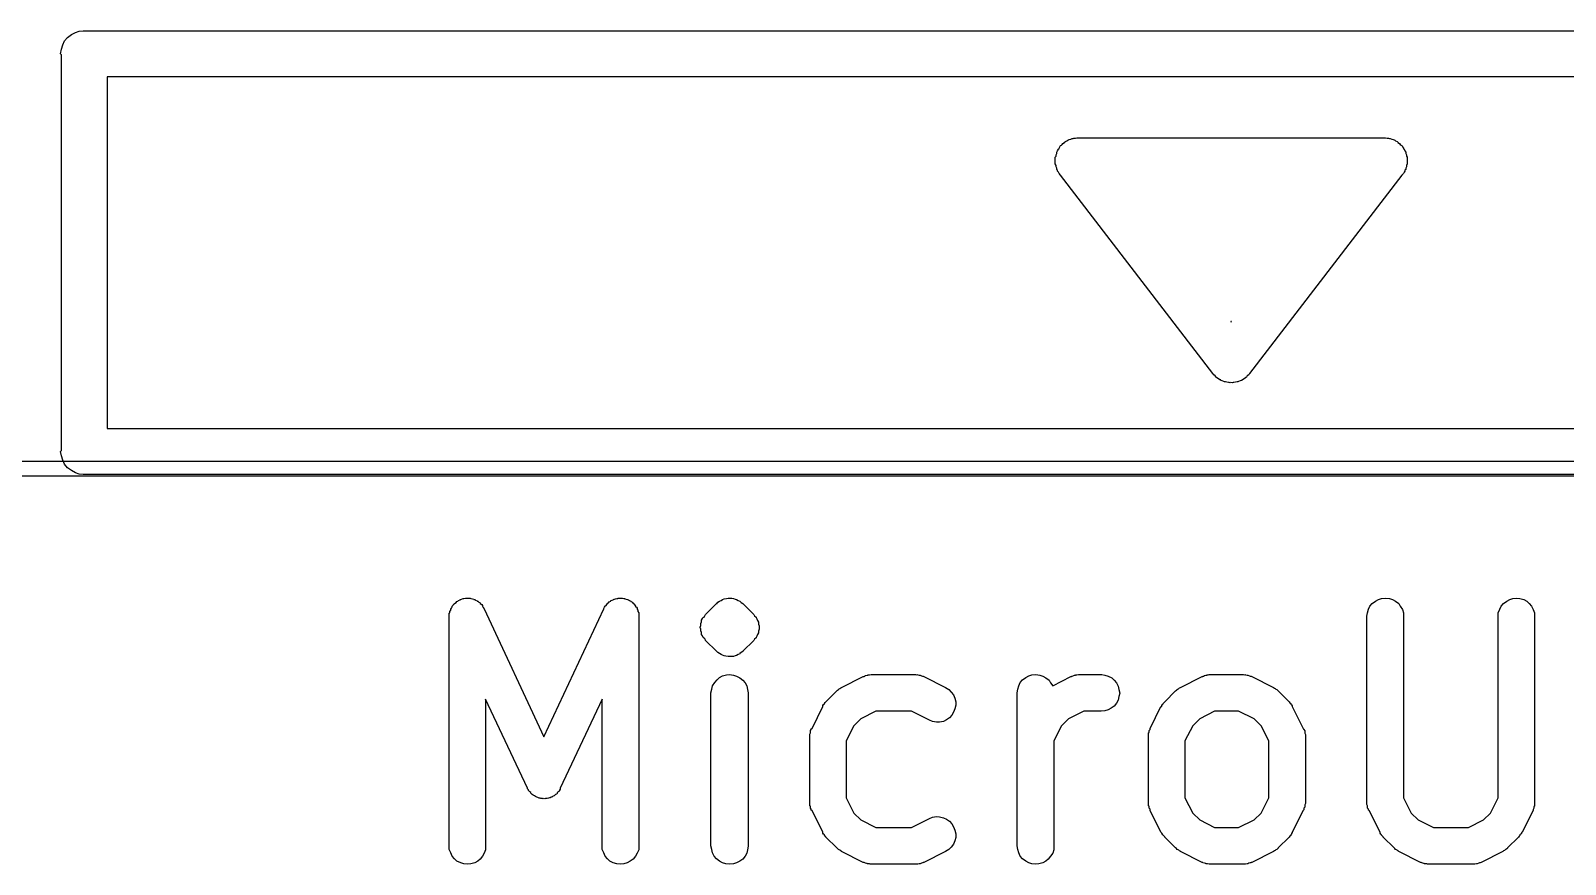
# Model space of a CAD drawing. Header units: millimetres. Extents: x 17 to 402, y -127 to -24.
# Drawn here: x 387.39 to 392.41, y -26.69 to -23.97 of the extents above; entities that cross this region are included whole.
import ezdxf

# ---------------------------------------------------------------- set-up
doc = ezdxf.new("R2010")
doc.units = ezdxf.units.MM
doc.header["$LTSCALE"] = 25.4
doc.layers.add('BLACK', color=7, linetype='CONTINUOUS')

msp = doc.modelspace()

# ---------------------------------------------------------------- linework, layer by layer
at = {"layer": 'BLACK', "linetype": 'Continuous'}
for p, q in [((387.5278, -23.9811), (387.5405, -23.9741)), ((387.5405, -23.9741), (387.5532, -23.9698)), ((387.5532, -23.9698), (387.5659, -23.9688)), ((387.5659, -23.9688), (387.5684, -23.9684)), ((387.5684, -23.9684), (387.5735, -23.9688)), ((387.5735, -23.9688), (395.064, -23.9688)), ((387.4948, -24.0291), (387.4999, -24.0149)), ((387.4999, -24.0149), (387.5049, -24.0019)), ((387.5049, -24.0019), (387.5151, -23.9905)), ((387.5151, -23.9905), (387.5278, -23.9811)), ((387.4922, -24.0437), (387.4948, -24.0291)), ((387.4948, -24.0474), (387.4922, -24.0437)), ((387.4948, -25.3401), (387.4948, -24.0474)), ((387.6446, -24.1187), (387.6446, -25.2688)), ((394.9929, -24.1187), (387.6446, -24.1187)), ((390.7765, -24.3311), (390.7815, -24.3288)), ((390.7815, -24.3288), (390.7841, -24.3262)), ((390.7841, -24.3262), (390.7866, -24.3253)), ((390.7866, -24.3253), (390.7892, -24.3241)), ((390.7892, -24.3241), (390.7942, -24.3227)), ((390.7942, -24.3227), (390.7993, -24.321)), ((390.7993, -24.321), (390.8019, -24.3206)), ((390.8019, -24.3206), (390.8044, -24.3198)), ((390.8044, -24.3198), (390.8095, -24.3194)), ((390.8095, -24.3194), (390.8146, -24.3185)), ((390.8146, -24.3185), (390.8196, -24.3187)), ((390.8196, -24.3187), (391.8179, -24.3187)), ((391.8179, -24.3187), (391.8229, -24.3185)), ((391.8229, -24.3185), (391.828, -24.3194)), ((391.828, -24.3194), (391.8331, -24.3198)), ((391.8331, -24.3198), (391.8356, -24.3206)), ((391.8356, -24.3206), (391.8382, -24.321)), ((391.8382, -24.321), (391.8433, -24.3227)), ((391.8433, -24.3227), (391.8483, -24.3241)), ((391.8483, -24.3241), (391.8509, -24.3253)), ((391.8509, -24.3253), (391.8534, -24.3262)), ((391.8534, -24.3262), (391.856, -24.3288)), ((391.856, -24.3288), (391.861, -24.3311)), ((390.7434, -24.3816), (390.746, -24.379)), ((390.746, -24.3744), (390.7485, -24.3696)), ((390.746, -24.379), (390.746, -24.3744)), ((390.7485, -24.3649), (390.7511, -24.3606)), ((390.7485, -24.3673), (390.7485, -24.3649)), ((390.7485, -24.3696), (390.7485, -24.3673)), ((390.7511, -24.3606), (390.7536, -24.3561)), ((390.7536, -24.3561), (390.7561, -24.3541)), ((390.7561, -24.3519), (390.7587, -24.3481)), ((390.7561, -24.3541), (390.7561, -24.3519)), ((390.7587, -24.3481), (390.7612, -24.3441)), ((390.7612, -24.3441), (390.7638, -24.3424)), ((390.7638, -24.3424), (390.7663, -24.3405)), ((390.7663, -24.3405), (390.7688, -24.3374)), ((390.7688, -24.3374), (390.7739, -24.334)), ((390.7739, -24.3327), (390.7765, -24.3311)), ((390.7739, -24.334), (390.7739, -24.3327)), ((391.861, -24.3311), (391.8636, -24.3327)), ((391.8636, -24.3327), (391.8636, -24.334)), ((391.8636, -24.334), (391.8687, -24.3374)), ((391.8687, -24.3374), (391.8712, -24.3405)), ((391.8712, -24.3405), (391.8737, -24.3424)), ((391.8737, -24.3424), (391.8763, -24.3441)), ((391.8763, -24.3441), (391.8788, -24.3481)), ((391.8788, -24.3481), (391.8814, -24.3519)), ((391.8814, -24.3519), (391.8814, -24.3541)), ((391.8814, -24.3541), (391.8839, -24.3561)), ((391.8839, -24.3561), (391.8864, -24.3606)), ((391.8864, -24.3606), (391.889, -24.3649)), ((391.889, -24.3649), (391.889, -24.3673)), ((391.889, -24.3673), (391.889, -24.3696)), ((391.889, -24.3696), (391.8915, -24.3744)), ((391.8915, -24.3744), (391.8915, -24.379)), ((391.8915, -24.379), (391.8941, -24.3816)), ((390.7434, -24.384), (390.7434, -24.3816)), ((390.7434, -24.3889), (390.7434, -24.384)), ((390.7434, -24.3938), (390.7434, -24.3889)), ((390.7434, -24.3963), (390.7434, -24.3938)), ((390.7434, -24.3988), (390.7434, -24.3963)), ((390.7434, -24.4036), (390.7434, -24.3988)), ((390.746, -24.4085), (390.7434, -24.4036)), ((390.746, -24.4109), (390.746, -24.4085)), ((390.746, -24.4133), (390.746, -24.4109)), ((390.7485, -24.4179), (390.746, -24.4133)), ((390.7485, -24.4226), (390.7485, -24.4179)), ((390.7511, -24.4248), (390.7485, -24.4226)), ((390.7511, -24.4272), (390.7511, -24.4248)), ((390.7536, -24.4313), (390.7511, -24.4272)), ((391.8864, -24.4272), (391.8839, -24.4313)), ((391.889, -24.4226), (391.8864, -24.4248)), ((391.8864, -24.4248), (391.8864, -24.4272)), ((391.8915, -24.4133), (391.889, -24.4179)), ((391.889, -24.4179), (391.889, -24.4226)), ((391.8941, -24.4036), (391.8915, -24.4085)), ((391.8915, -24.4085), (391.8915, -24.4109)), ((391.8915, -24.4109), (391.8915, -24.4133)), ((391.8941, -24.3816), (391.8941, -24.384)), ((391.8941, -24.384), (391.8941, -24.3889)), ((391.8941, -24.3889), (391.8941, -24.3938)), ((391.8941, -24.3938), (391.8941, -24.3963)), ((391.8941, -24.3963), (391.8941, -24.3988)), ((391.8941, -24.3988), (391.8941, -24.4036)), ((390.7561, -24.4356), (390.7536, -24.4313)), ((390.7612, -24.4404), (390.7561, -24.4356)), ((391.2591, -25.0885), (390.7612, -24.4404)), ((391.8763, -24.4404), (391.3784, -25.0885)), ((391.8814, -24.4356), (391.8763, -24.4404)), ((391.8839, -24.4313), (391.8814, -24.4356)), ((391.3175, -24.9187), (391.3175, -24.9208)), ((391.3175, -24.9208), (391.32, -24.9187)), ((391.32, -24.9187), (391.3175, -24.9187)), ((391.2616, -25.0934), (391.2591, -25.0885)), ((391.2667, -25.0968), (391.2616, -25.0934)), ((391.2692, -25.1005), (391.2667, -25.0968)), ((391.2718, -25.1019), (391.2692, -25.1005)), ((391.2718, -25.1035), (391.2718, -25.1019)), ((391.2768, -25.1061), (391.2718, -25.1035)), ((391.2819, -25.1091), (391.2768, -25.1061)), ((391.2845, -25.11), (391.2819, -25.1091)), ((391.2845, -25.1113), (391.2845, -25.11)), ((391.2895, -25.1131), (391.2845, -25.1113)), ((391.2946, -25.1151), (391.2895, -25.1131)), ((391.2972, -25.1157), (391.2946, -25.1151)), ((391.2997, -25.1165), (391.2972, -25.1157)), ((391.3048, -25.1173), (391.2997, -25.1165)), ((391.3099, -25.1185), (391.3048, -25.1173)), ((391.3124, -25.1185), (391.3099, -25.1185)), ((391.3149, -25.1189), (391.3124, -25.1185)), ((391.3175, -25.1188), (391.3149, -25.1189)), ((391.3226, -25.1189), (391.3175, -25.1188)), ((391.3251, -25.1185), (391.3226, -25.1189)), ((391.3276, -25.1185), (391.3251, -25.1185)), ((391.3327, -25.1173), (391.3276, -25.1185)), ((391.3378, -25.1165), (391.3327, -25.1173)), ((391.3403, -25.1157), (391.3378, -25.1165)), ((391.3429, -25.1151), (391.3403, -25.1157)), ((391.348, -25.1131), (391.3429, -25.1151)), ((391.353, -25.1113), (391.348, -25.1131)), ((391.3556, -25.1091), (391.353, -25.11)), ((391.353, -25.11), (391.353, -25.1113)), ((391.3607, -25.1061), (391.3556, -25.1091)), ((391.3657, -25.1035), (391.3607, -25.1061)), ((391.3683, -25.1005), (391.3657, -25.1019)), ((391.3657, -25.1019), (391.3657, -25.1035)), ((391.3708, -25.0968), (391.3683, -25.1005)), ((391.3759, -25.0934), (391.3708, -25.0968)), ((391.3784, -25.0885), (391.3759, -25.0934)), ((387.6446, -25.2688), (394.9929, -25.2688)), ((19.0488, -25.375), (400.05, -25.375)), ((387.4922, -25.3437), (387.4948, -25.3401)), ((387.4948, -25.3584), (387.4922, -25.3437)), ((387.4999, -25.3726), (387.4948, -25.3584)), ((387.5049, -25.3856), (387.4999, -25.3726)), ((400.05, -25.4249), (19.0501, -25.4249)), ((387.5151, -25.397), (387.5049, -25.3856)), ((387.5278, -25.4063), (387.5151, -25.397)), ((387.5405, -25.4135), (387.5278, -25.4063)), ((387.5532, -25.4178), (387.5405, -25.4135)), ((387.5659, -25.4188), (387.5532, -25.4178)), ((387.5684, -25.419), (387.5659, -25.4188)), ((387.5735, -25.4188), (387.5684, -25.419)), ((395.064, -25.4188), (387.5735, -25.4188)), ((388.7876, -25.8336), (388.7902, -25.8328)), ((388.7876, -25.8343), (388.7876, -25.8336)), ((388.7902, -25.8328), (388.7927, -25.8308)), ((388.7927, -25.8308), (388.7978, -25.8285)), ((388.7978, -25.828), (388.8003, -25.8275)), ((388.7978, -25.8285), (388.7978, -25.828)), ((388.8003, -25.8275), (388.8029, -25.8262)), ((388.8029, -25.8262), (388.808, -25.8247)), ((388.808, -25.8247), (388.8105, -25.8244)), ((388.8105, -25.8242), (388.8156, -25.8237)), ((388.8105, -25.8244), (388.8105, -25.8242)), ((388.8156, -25.8237), (388.8207, -25.8232)), ((388.8207, -25.8232), (388.8232, -25.8229)), ((388.8207, -25.8232), (388.8207, -25.8232)), ((388.8232, -25.8229), (388.8283, -25.8234)), ((388.8283, -25.8234), (388.8308, -25.8237)), ((388.8308, -25.8237), (388.8334, -25.8242)), ((388.8334, -25.8242), (388.8334, -25.8242)), ((388.8334, -25.8242), (388.8384, -25.8257)), ((388.8384, -25.8257), (388.8435, -25.8267)), ((388.8435, -25.8267), (388.8435, -25.8272)), ((388.8435, -25.8272), (388.8461, -25.8277)), ((388.8461, -25.8277), (388.8486, -25.8298)), ((388.8486, -25.8298), (388.8537, -25.8318)), ((388.8537, -25.8318), (388.8537, -25.8326)), ((388.8537, -25.8326), (388.8562, -25.8333)), ((388.8562, -25.8333), (388.8588, -25.8361)), ((389.2855, -25.8356), (389.2906, -25.8328)), ((389.2906, -25.8313), (389.2956, -25.8295)), ((389.2906, -25.8323), (389.2906, -25.8313)), ((389.2906, -25.8328), (389.2906, -25.8323)), ((389.2956, -25.8295), (389.3007, -25.8275)), ((389.3007, -25.827), (389.3033, -25.8265)), ((389.3007, -25.8275), (389.3007, -25.827)), ((389.3033, -25.8265), (389.3058, -25.8255)), ((389.3058, -25.8255), (389.3109, -25.8242)), ((389.3109, -25.8242), (389.3134, -25.8239)), ((389.3134, -25.8237), (389.3185, -25.8234)), ((389.3134, -25.8239), (389.3134, -25.8237)), ((389.3185, -25.8234), (389.3236, -25.8229)), ((389.3236, -25.8229), (389.3236, -25.8232)), ((389.3236, -25.8232), (389.3261, -25.8232)), ((389.3261, -25.8232), (389.3287, -25.8237)), ((389.3287, -25.8237), (389.3337, -25.8242)), ((389.3337, -25.8242), (389.3363, -25.8247)), ((389.3363, -25.8247), (389.3363, -25.8249)), ((389.3363, -25.8249), (389.3414, -25.8265)), ((389.3414, -25.8265), (389.3464, -25.8277)), ((389.3464, -25.8277), (389.3464, -25.8285)), ((389.3464, -25.8285), (389.349, -25.8288)), ((389.349, -25.8288), (389.3515, -25.831)), ((389.3515, -25.831), (389.3566, -25.8333)), ((389.3566, -25.8333), (389.3566, -25.8341)), ((389.3566, -25.8341), (389.3591, -25.8348)), ((389.6411, -25.8366), (389.6462, -25.8328)), ((389.6462, -25.8328), (389.6512, -25.8303)), ((389.6462, -25.8328), (389.6462, -25.8328)), ((389.6462, -25.8328), (389.6462, -25.8328)), ((389.6462, -25.8328), (389.6462, -25.8328)), ((389.6462, -25.8328), (389.6462, -25.8328)), ((389.6512, -25.8303), (389.6563, -25.8275)), ((389.6563, -25.8272), (389.6614, -25.8257)), ((389.6563, -25.8275), (389.6563, -25.8272)), ((389.6563, -25.8275), (389.6563, -25.8275)), ((389.6563, -25.8275), (389.6563, -25.8275)), ((389.6563, -25.8275), (389.6563, -25.8275)), ((389.6614, -25.8257), (389.669, -25.8242)), ((389.669, -25.8242), (389.6741, -25.8237)), ((389.669, -25.8242), (389.669, -25.8242)), ((389.669, -25.8242), (389.669, -25.8242)), ((389.669, -25.8242), (389.669, -25.8242)), ((389.669, -25.8242), (389.669, -25.8242)), ((389.6741, -25.8237), (389.6792, -25.8229)), ((389.6792, -25.8229), (389.6792, -25.8232)), ((389.6792, -25.8232), (389.6792, -25.8229)), ((389.6792, -25.8229), (389.6792, -25.8232)), ((389.6792, -25.8232), (389.6792, -25.8232)), ((389.6792, -25.8232), (389.6868, -25.8237)), ((389.6868, -25.8237), (389.6868, -25.8237)), ((389.6868, -25.8237), (389.6919, -25.8242)), ((389.6919, -25.8242), (389.6919, -25.8242)), ((389.6919, -25.8242), (389.6919, -25.8242)), ((389.6919, -25.8242), (389.6919, -25.8242)), ((389.6919, -25.8242), (389.6919, -25.8242)), ((389.6919, -25.8242), (389.697, -25.826)), ((389.697, -25.826), (389.697, -25.826)), ((389.697, -25.826), (389.702, -25.8277)), ((389.702, -25.8277), (389.702, -25.8277)), ((389.702, -25.8277), (389.702, -25.8277)), ((389.702, -25.8277), (389.702, -25.8277)), ((389.702, -25.8277), (389.702, -25.8277)), ((389.702, -25.8277), (389.7071, -25.8305)), ((389.7071, -25.8305), (389.7071, -25.8305)), ((389.7071, -25.8305), (389.7122, -25.8331)), ((389.7122, -25.8331), (389.7122, -25.8333)), ((389.7122, -25.8333), (389.7122, -25.8333)), ((389.7122, -25.8333), (389.7122, -25.8333)), ((389.7122, -25.8333), (389.7122, -25.8333)), ((389.7122, -25.8333), (389.7173, -25.8371)), ((391.7798, -25.8402), (391.7899, -25.8328)), ((391.7899, -25.8328), (391.8001, -25.8275)), ((391.8001, -25.8275), (391.8102, -25.8242)), ((391.8102, -25.8242), (391.8229, -25.8229)), ((391.8229, -25.8229), (391.8356, -25.8242)), ((391.8356, -25.8242), (391.8458, -25.8277)), ((391.8458, -25.8277), (391.856, -25.8333)), ((391.856, -25.8333), (391.8661, -25.8407)), ((392.209, -25.8402), (392.2192, -25.8328)), ((392.2192, -25.8328), (392.2293, -25.8275)), ((392.2293, -25.8275), (392.2395, -25.8242)), ((392.2395, -25.8242), (392.2522, -25.8229)), ((392.2522, -25.8229), (392.2624, -25.8242)), ((392.2624, -25.8242), (392.2751, -25.8277)), ((392.2751, -25.8277), (392.2852, -25.8333)), ((392.2852, -25.8333), (392.2928, -25.8407)), ((388.7622, -25.8719), (388.7648, -25.8707)), ((388.7622, -25.8732), (388.7622, -25.8719)), ((388.7622, -25.8778), (388.7622, -25.8732)), ((388.7622, -25.8821), (388.7622, -25.8778)), ((388.7622, -25.8831), (388.7622, -25.8821)), ((388.7622, -26.6329), (388.7622, -25.8831)), ((388.7648, -25.8663), (388.7673, -25.862)), ((388.7648, -25.8707), (388.7648, -25.8663)), ((388.7673, -25.8595), (388.7699, -25.8554)), ((388.7673, -25.8608), (388.7673, -25.8595)), ((388.7673, -25.862), (388.7673, -25.8608)), ((388.7699, -25.8554), (388.7724, -25.8514)), ((388.7724, -25.8491), (388.7749, -25.8458)), ((388.7724, -25.8503), (388.7724, -25.8491)), ((388.7724, -25.8514), (388.7724, -25.8503)), ((388.7749, -25.8458), (388.7775, -25.8422)), ((388.7775, -25.8422), (388.78, -25.8412)), ((388.78, -25.8402), (388.7851, -25.8374)), ((388.78, -25.8412), (388.78, -25.8402)), ((388.7851, -25.8374), (388.7876, -25.8343)), ((388.8588, -25.8361), (388.8638, -25.8389)), ((388.8638, -25.8389), (388.8638, -25.8399)), ((388.8638, -25.8399), (388.8638, -25.8407)), ((388.8638, -25.8407), (388.8689, -25.8442)), ((388.8689, -25.8442), (388.8715, -25.8475)), ((388.8715, -25.8475), (388.8715, -25.8488)), ((388.8715, -25.8488), (388.8715, -25.8498)), ((388.8715, -25.8498), (388.874, -25.8539)), ((388.874, -25.8539), (388.8765, -25.8577)), ((388.8765, -25.8577), (389.0721, -26.2768)), ((389.0721, -26.2768), (389.2677, -25.8577)), ((389.2677, -25.8569), (389.2702, -25.8531)), ((389.2677, -25.8577), (389.2677, -25.8569)), ((389.2702, -25.8531), (389.2728, -25.8491)), ((389.2728, -25.8481), (389.2753, -25.8468)), ((389.2728, -25.8491), (389.2728, -25.8481)), ((389.2753, -25.8468), (389.2779, -25.8435)), ((389.2779, -25.8435), (389.2804, -25.8402)), ((389.2804, -25.8394), (389.2829, -25.8384)), ((389.2804, -25.8402), (389.2804, -25.8394)), ((389.2829, -25.8384), (389.2855, -25.8356)), ((389.3591, -25.8348), (389.3617, -25.8379)), ((389.3617, -25.8379), (389.3642, -25.8407)), ((389.3642, -25.8407), (389.3668, -25.8417)), ((389.3668, -25.8417), (389.3668, -25.8427)), ((389.3668, -25.8427), (389.3693, -25.8463)), ((389.3693, -25.8463), (389.3718, -25.8498)), ((389.3718, -25.8498), (389.3718, -25.8511)), ((389.3718, -25.8511), (389.3744, -25.8521)), ((389.3744, -25.8521), (389.3769, -25.8562)), ((389.3769, -25.8562), (389.3769, -25.8602)), ((389.3769, -25.8602), (389.3795, -25.8615)), ((389.3795, -25.8615), (389.3795, -25.8628)), ((389.3795, -25.8628), (389.3795, -25.8671)), ((389.3795, -25.8671), (389.382, -25.8714)), ((389.382, -25.8714), (389.382, -25.8727)), ((389.382, -25.8727), (389.382, -25.874)), ((389.382, -25.874), (389.382, -25.8785)), ((389.382, -25.8785), (389.382, -25.8831)), ((389.382, -25.8831), (389.382, -26.6329)), ((389.5954, -25.8851), (389.5979, -25.8806)), ((389.5979, -25.8806), (389.6004, -25.8762)), ((389.6004, -25.8762), (389.636, -25.8407)), ((389.636, -25.8407), (389.6385, -25.8404)), ((389.6385, -25.8399), (389.6411, -25.8366)), ((389.6385, -25.8402), (389.6385, -25.8399)), ((389.6385, -25.8404), (389.6385, -25.8402)), ((389.6385, -25.8402), (389.6385, -25.8402)), ((389.6385, -25.8402), (389.6385, -25.8402)), ((389.6385, -25.8402), (389.6385, -25.8402)), ((389.6385, -25.8404), (389.6385, -25.8404)), ((389.7173, -25.8371), (389.7224, -25.8407)), ((389.7224, -25.8407), (389.7579, -25.8762)), ((389.7579, -25.8762), (389.7579, -25.8765)), ((389.7579, -25.8765), (389.7579, -25.8765)), ((389.7579, -25.8765), (389.7579, -25.8768)), ((389.7579, -25.8768), (389.7579, -25.877)), ((389.7579, -25.877), (389.7605, -25.8813)), ((389.7605, -25.8813), (389.7655, -25.8856)), ((391.762, -25.8821), (391.7645, -25.8707)), ((391.762, -25.8831), (391.762, -25.8821)), ((391.762, -26.4902), (391.762, -25.8831)), ((391.7645, -25.8707), (391.7671, -25.8595)), ((391.7671, -25.8595), (391.7721, -25.8491)), ((391.7721, -25.8491), (391.7798, -25.8402)), ((391.8661, -25.8407), (391.8712, -25.8498)), ((391.8712, -25.8498), (391.8788, -25.8602)), ((391.8788, -25.8602), (391.8814, -25.8714)), ((391.8814, -25.8714), (391.8814, -25.8831)), ((391.8814, -25.8831), (391.8814, -26.4759)), ((392.1912, -25.8707), (392.1963, -25.8595)), ((392.1912, -25.8821), (392.1912, -25.8707)), ((392.1912, -25.8831), (392.1912, -25.8821)), ((392.1912, -26.4759), (392.1912, -25.8831)), ((392.1963, -25.8595), (392.2014, -25.8491)), ((392.2014, -25.8491), (392.209, -25.8402)), ((392.2928, -25.8407), (392.3005, -25.8498)), ((392.3005, -25.8498), (392.3055, -25.8602)), ((392.3055, -25.8602), (392.3106, -25.8714)), ((392.3106, -25.8714), (392.3106, -25.8831)), ((392.3106, -25.8831), (392.3106, -26.4902)), ((389.5827, -25.9182), (389.5852, -25.9123)), ((389.5827, -25.9184), (389.5827, -25.9182)), ((389.5827, -25.9187), (389.5827, -25.9184)), ((389.5852, -25.9243), (389.5827, -25.9187)), ((389.5852, -25.9065), (389.5877, -25.9011)), ((389.5852, -25.9067), (389.5852, -25.9065)), ((389.5852, -25.907), (389.5852, -25.9067)), ((389.5852, -25.9123), (389.5852, -25.907)), ((389.5852, -25.9298), (389.5852, -25.9243)), ((389.5852, -25.9301), (389.5852, -25.9298)), ((389.5877, -25.9357), (389.5852, -25.9301)), ((389.5852, -25.9301), (389.5852, -25.9301)), ((389.5877, -25.8953), (389.5903, -25.8902)), ((389.5877, -25.8956), (389.5877, -25.8953)), ((389.5877, -25.8958), (389.5877, -25.8956)), ((389.5877, -25.9011), (389.5877, -25.8958)), ((389.5903, -25.8902), (389.5928, -25.8854)), ((389.5928, -25.8854), (389.5928, -25.8851)), ((389.5928, -25.8851), (389.5954, -25.8851)), ((389.7655, -25.8856), (389.7655, -25.8859)), ((389.7655, -25.8859), (389.7655, -25.8862)), ((389.7655, -25.8862), (389.7681, -25.8912)), ((389.7681, -25.8912), (389.7706, -25.8961)), ((389.7706, -25.8961), (389.7706, -25.8963)), ((389.7706, -25.8963), (389.7706, -25.8966)), ((389.7706, -25.8966), (389.7732, -25.9019)), ((389.7732, -25.9019), (389.7732, -25.9072)), ((389.7732, -25.9072), (389.7732, -25.9075)), ((389.7732, -25.9075), (389.7732, -25.9077)), ((389.7732, -25.9077), (389.7757, -25.9133)), ((389.7757, -25.925), (389.7732, -25.9306)), ((389.7732, -25.9306), (389.7732, -25.9309)), ((389.7732, -25.9309), (389.7732, -25.9311)), ((389.7732, -25.9311), (389.7732, -25.9364)), ((389.7757, -25.9133), (389.7757, -25.9189)), ((389.7757, -25.9189), (389.7757, -25.9192)), ((389.7757, -25.9192), (389.7757, -25.9194)), ((389.7757, -25.9194), (389.7757, -25.925)), ((389.5877, -25.941), (389.5877, -25.9357)), ((389.5877, -25.9413), (389.5877, -25.941)), ((389.5877, -25.9415), (389.5877, -25.9413)), ((389.5903, -25.9464), (389.5877, -25.9415)), ((389.5928, -25.9514), (389.5903, -25.9464)), ((389.5928, -25.9517), (389.5928, -25.9514)), ((389.5979, -25.9563), (389.5928, -25.9517)), ((389.5928, -25.9517), (389.5928, -25.9517)), ((389.6004, -25.9606), (389.5979, -25.9563)), ((389.6004, -25.9608), (389.6004, -25.9606)), ((389.6004, -25.9611), (389.6004, -25.9608)), ((389.6004, -25.9608), (389.6004, -25.9608)), ((389.6004, -25.9608), (389.6004, -25.9608)), ((389.636, -25.9969), (389.6004, -25.9611)), ((389.7579, -25.9611), (389.7224, -25.9969)), ((389.7605, -25.9568), (389.7579, -25.9611)), ((389.7655, -25.9524), (389.7605, -25.9568)), ((389.7681, -25.9471), (389.7655, -25.9522)), ((389.7655, -25.9522), (389.7655, -25.9522)), ((389.7655, -25.9522), (389.7655, -25.9524)), ((389.7706, -25.9423), (389.7681, -25.9471)), ((389.7732, -25.9364), (389.7706, -25.9418)), ((389.7706, -25.9418), (389.7706, -25.942)), ((389.7706, -25.942), (389.7706, -25.9423)), ((389.6411, -26.0005), (389.636, -25.9969)), ((389.6462, -26.004), (389.6411, -26.0005)), ((389.6462, -26.0043), (389.6462, -26.004)), ((389.6462, -26.004), (389.6462, -26.004)), ((389.6512, -26.0071), (389.6462, -26.0043)), ((389.6462, -26.0043), (389.6462, -26.0043)), ((389.6462, -26.0043), (389.6462, -26.0043)), ((389.6563, -26.0096), (389.6512, -26.0071)), ((389.6563, -26.0099), (389.6563, -26.0096)), ((389.6563, -26.0096), (389.6563, -26.0096)), ((389.6614, -26.0114), (389.6563, -26.0099)), ((389.6563, -26.0099), (389.6563, -26.0099)), ((389.6563, -26.0099), (389.6563, -26.0099)), ((389.6614, -26.0116), (389.6614, -26.0114)), ((389.6665, -26.0132), (389.6614, -26.0116)), ((389.6741, -26.0139), (389.6665, -26.0132)), ((389.6665, -26.0132), (389.6665, -26.0132)), ((389.6665, -26.0132), (389.6665, -26.0132)), ((389.6665, -26.0132), (389.6665, -26.0132)), ((389.6665, -26.0132), (389.6665, -26.0132)), ((389.6792, -26.0144), (389.6741, -26.0139)), ((389.6741, -26.0139), (389.6741, -26.0139)), ((389.6843, -26.0139), (389.6792, -26.0144)), ((389.6792, -26.0144), (389.6792, -26.0144)), ((389.6792, -26.0144), (389.6792, -26.0144)), ((389.6792, -26.0144), (389.6792, -26.0144)), ((389.6792, -26.0144), (389.6792, -26.0144)), ((389.6893, -26.0134), (389.6843, -26.0139)), ((389.6919, -26.0134), (389.6893, -26.0134)), ((389.6893, -26.0134), (389.6893, -26.0134)), ((389.697, -26.0116), (389.6919, -26.0134)), ((389.6919, -26.0134), (389.6919, -26.0134)), ((389.6919, -26.0134), (389.6919, -26.0134)), ((389.702, -26.0101), (389.697, -26.0116)), ((389.7071, -26.0073), (389.702, -26.0101)), ((389.702, -26.0101), (389.702, -26.0101)), ((389.702, -26.0101), (389.702, -26.0101)), ((389.702, -26.0101), (389.702, -26.0101)), ((389.702, -26.0101), (389.702, -26.0101)), ((389.7122, -26.0048), (389.7071, -26.0073)), ((389.7173, -26.001), (389.7122, -26.0045)), ((389.7122, -26.0045), (389.7122, -26.0045)), ((389.7122, -26.0045), (389.7122, -26.0048)), ((389.7122, -26.0048), (389.7122, -26.0048)), ((389.7122, -26.0048), (389.7122, -26.0048)), ((389.7224, -25.9974), (389.7173, -26.001)), ((389.7224, -25.9969), (389.7224, -25.9972)), ((389.7224, -25.9972), (389.7224, -25.9972)), ((389.7224, -25.9972), (389.7224, -25.9972)), ((389.7224, -25.9972), (389.7224, -25.9974)), ((389.7224, -25.9974), (389.7224, -25.9974)), ((389.7224, -25.9974), (389.7224, -25.9974)), ((389.7224, -25.9974), (389.7224, -25.9974)), ((389.6385, -26.0901), (389.6462, -26.0828)), ((389.6462, -26.0828), (389.6563, -26.0774)), ((389.6563, -26.0774), (389.669, -26.0741)), ((389.669, -26.0741), (389.6792, -26.0731)), ((389.6792, -26.0731), (389.6919, -26.0744)), ((389.6919, -26.0744), (389.702, -26.0777)), ((389.702, -26.0777), (389.7122, -26.0833)), ((389.7122, -26.0833), (389.7224, -26.0909)), ((390.0449, -26.115), (390.1161, -26.0795)), ((390.1161, -26.0795), (390.1186, -26.0789)), ((390.1186, -26.0784), (390.1211, -26.0777)), ((390.1186, -26.0789), (390.1186, -26.0784)), ((390.1211, -26.0777), (390.1237, -26.0764)), ((390.1237, -26.0764), (390.1288, -26.0749)), ((390.1288, -26.0749), (390.1313, -26.0746)), ((390.1313, -26.0741), (390.1364, -26.0739)), ((390.1313, -26.0746), (390.1313, -26.0741)), ((390.1364, -26.0739), (390.1415, -26.0731)), ((390.1415, -26.0731), (390.1415, -26.0731)), ((390.1415, -26.0731), (390.144, -26.0731)), ((390.144, -26.0731), (390.2862, -26.0731)), ((390.2862, -26.0731), (390.2888, -26.0734)), ((390.2862, -26.0731), (390.2862, -26.0731)), ((390.2888, -26.0734), (390.2913, -26.0731)), ((390.2913, -26.0731), (390.2939, -26.0739)), ((390.2939, -26.0739), (390.2989, -26.0744)), ((390.2989, -26.0744), (390.3015, -26.0749)), ((390.3015, -26.0749), (390.3015, -26.0751)), ((390.3015, -26.0751), (390.3066, -26.0767)), ((390.3066, -26.0767), (390.3091, -26.0779)), ((390.3091, -26.0779), (390.3116, -26.0787)), ((390.3116, -26.0787), (390.3142, -26.0795)), ((390.3142, -26.0795), (390.3853, -26.115)), ((390.6368, -26.0901), (390.6469, -26.0828)), ((390.6469, -26.0828), (390.6571, -26.0774)), ((390.6571, -26.0774), (390.6672, -26.0741)), ((390.6672, -26.0741), (390.6799, -26.0731)), ((390.6799, -26.0731), (390.6926, -26.0744)), ((390.6926, -26.0744), (390.7028, -26.0777)), ((390.7028, -26.0777), (390.713, -26.0833)), ((390.713, -26.0833), (390.7231, -26.0909)), ((390.7358, -26.1097), (390.7942, -26.0795)), ((390.7942, -26.0795), (390.7968, -26.0789)), ((390.7968, -26.0784), (390.7993, -26.0777)), ((390.7968, -26.0789), (390.7968, -26.0784)), ((390.7993, -26.0777), (390.8044, -26.0764)), ((390.8044, -26.0764), (390.8069, -26.0749)), ((390.8069, -26.0749), (390.8095, -26.0746)), ((390.8095, -26.0741), (390.8146, -26.0739)), ((390.8095, -26.0746), (390.8095, -26.0741)), ((390.8146, -26.0739), (390.8196, -26.0731)), ((390.8196, -26.0731), (390.8196, -26.0731)), ((390.8196, -26.0731), (390.8222, -26.0731)), ((390.8222, -26.0731), (390.8933, -26.0731)), ((390.8933, -26.0731), (390.8958, -26.0731)), ((390.8958, -26.0731), (390.906, -26.0744)), ((390.906, -26.0744), (390.9162, -26.0779)), ((390.9162, -26.0779), (390.9289, -26.0835)), ((390.9289, -26.0835), (390.9365, -26.0911)), ((391.1524, -26.115), (391.2235, -26.0795)), ((391.2235, -26.0795), (391.226, -26.0789)), ((391.226, -26.0784), (391.2286, -26.0777)), ((391.226, -26.0789), (391.226, -26.0784)), ((391.2286, -26.0777), (391.2311, -26.0764)), ((391.2311, -26.0764), (391.2362, -26.0749)), ((391.2362, -26.0749), (391.2387, -26.0746)), ((391.2387, -26.0741), (391.2438, -26.0739)), ((391.2387, -26.0746), (391.2387, -26.0741)), ((391.2438, -26.0739), (391.2464, -26.0731)), ((391.2464, -26.0731), (391.2489, -26.0731)), ((391.2489, -26.0731), (391.2514, -26.0731)), ((391.2514, -26.0731), (391.3581, -26.0731)), ((391.3581, -26.0731), (391.3607, -26.0734)), ((391.3581, -26.0731), (391.3581, -26.0731)), ((391.3607, -26.0734), (391.3632, -26.0731)), ((391.3632, -26.0731), (391.3657, -26.0739)), ((391.3657, -26.0739), (391.3708, -26.0744)), ((391.3708, -26.0744), (391.3734, -26.0749)), ((391.3734, -26.0749), (391.3734, -26.0751)), ((391.3734, -26.0751), (391.3784, -26.0767)), ((391.3784, -26.0767), (391.381, -26.0779)), ((391.381, -26.0779), (391.3835, -26.0787)), ((391.3835, -26.0787), (391.3861, -26.0795)), ((391.3861, -26.0795), (391.4572, -26.115)), ((389.6182, -26.1323), (389.6208, -26.1206)), ((389.6182, -26.133), (389.6182, -26.1323)), ((389.6182, -26.6329), (389.6182, -26.133)), ((389.6208, -26.1206), (389.6233, -26.1094)), ((389.6233, -26.1094), (389.6309, -26.0993)), ((389.6309, -26.0993), (389.6385, -26.0901)), ((389.7224, -26.0909), (389.73, -26.0998)), ((389.73, -26.0998), (389.7351, -26.1102)), ((389.7351, -26.1102), (389.7376, -26.1214)), ((389.7376, -26.1214), (389.7401, -26.133)), ((389.7401, -26.133), (389.7401, -26.6329)), ((389.9941, -26.162), (390.0297, -26.1264)), ((390.0297, -26.1257), (390.0322, -26.1236)), ((390.0297, -26.1264), (390.0297, -26.1257)), ((390.0322, -26.1236), (390.0348, -26.1214)), ((390.0348, -26.1214), (390.0373, -26.1201)), ((390.0373, -26.1201), (390.0399, -26.1183)), ((390.0399, -26.1183), (390.0424, -26.1168)), ((390.0424, -26.1168), (390.0449, -26.115)), ((390.3853, -26.115), (390.3853, -26.1155)), ((390.3853, -26.1155), (390.3955, -26.1219)), ((390.3955, -26.1219), (390.4031, -26.13)), ((390.4031, -26.13), (390.4107, -26.1396)), ((390.619, -26.1323), (390.6215, -26.1206)), ((390.619, -26.133), (390.619, -26.1323)), ((390.619, -26.6329), (390.619, -26.133)), ((390.6215, -26.1206), (390.6241, -26.1094)), ((390.6241, -26.1094), (390.6291, -26.0993)), ((390.6291, -26.0993), (390.6368, -26.0901)), ((390.7231, -26.0909), (390.7282, -26.0998)), ((390.7282, -26.0998), (390.7358, -26.1097)), ((390.9365, -26.0911), (390.9441, -26.1003)), ((390.9441, -26.1003), (390.9492, -26.1104)), ((390.9492, -26.1104), (390.9517, -26.1219)), ((390.9517, -26.1219), (390.9543, -26.1336)), ((390.9543, -26.1336), (390.9517, -26.145)), ((391.1016, -26.162), (391.1371, -26.1264)), ((391.1371, -26.1257), (391.1397, -26.1236)), ((391.1371, -26.1264), (391.1371, -26.1257)), ((391.1397, -26.1236), (391.1422, -26.1214)), ((391.1422, -26.1214), (391.1448, -26.1201)), ((391.1448, -26.1201), (391.1473, -26.1183)), ((391.1473, -26.1183), (391.1498, -26.1168)), ((391.1498, -26.1168), (391.1524, -26.115)), ((391.4572, -26.115), (391.4572, -26.1155)), ((391.4572, -26.1155), (391.4597, -26.1173)), ((391.4597, -26.1173), (391.4623, -26.1188)), ((391.4623, -26.1188), (391.4648, -26.1206)), ((391.4648, -26.1206), (391.4673, -26.1219)), ((391.4673, -26.1219), (391.4699, -26.1242)), ((391.4699, -26.1242), (391.4724, -26.1264)), ((391.4724, -26.1264), (391.508, -26.162)), ((389.0188, -26.4442), (388.8816, -26.1534)), ((388.8816, -26.1534), (388.8816, -26.6329)), ((389.2626, -26.1534), (389.1255, -26.4442)), ((389.2626, -26.6329), (389.2626, -26.1534)), ((389.9484, -26.2491), (389.984, -26.1777)), ((389.984, -26.1739), (389.9865, -26.1711)), ((389.984, -26.177), (389.984, -26.1739)), ((389.984, -26.1777), (389.984, -26.177)), ((389.9865, -26.1711), (389.9891, -26.1691)), ((389.9891, -26.1671), (389.9916, -26.1645)), ((389.9891, -26.1691), (389.9891, -26.1671)), ((389.9916, -26.1645), (389.9941, -26.162)), ((390.4107, -26.1396), (390.4158, -26.1503)), ((390.4158, -26.1851), (390.4107, -26.196)), ((390.4158, -26.1503), (390.4183, -26.1617)), ((390.4183, -26.1734), (390.4158, -26.1851)), ((390.4183, -26.1617), (390.4183, -26.1734)), ((390.9263, -26.1831), (390.9162, -26.1884)), ((390.9365, -26.1757), (390.9263, -26.1831)), ((390.9441, -26.1666), (390.9365, -26.1757)), ((390.9492, -26.1564), (390.9441, -26.1666)), ((390.9517, -26.145), (390.9492, -26.1564)), ((391.0533, -26.2491), (391.0889, -26.1777)), ((391.0889, -26.1777), (391.0914, -26.177)), ((391.0914, -26.1739), (391.094, -26.1711)), ((391.0914, -26.177), (391.0914, -26.1739)), ((391.094, -26.1711), (391.0965, -26.1691)), ((391.0965, -26.1671), (391.099, -26.1645)), ((391.0965, -26.1691), (391.0965, -26.1671)), ((391.099, -26.1645), (391.1016, -26.162)), ((391.508, -26.162), (391.508, -26.1625)), ((391.508, -26.1625), (391.5105, -26.1653)), ((391.5105, -26.1653), (391.5131, -26.1678)), ((391.5131, -26.1678), (391.5131, -26.1699)), ((391.5131, -26.1699), (391.5156, -26.1719)), ((391.5156, -26.1719), (391.5181, -26.1747)), ((391.5181, -26.1747), (391.5181, -26.1777)), ((391.5181, -26.1777), (391.5537, -26.2491)), ((390.1084, -26.2181), (390.0856, -26.24)), ((390.1567, -26.193), (390.1084, -26.2181)), ((390.2735, -26.193), (390.1567, -26.193)), ((390.332, -26.2225), (390.2735, -26.193)), ((390.3421, -26.2265), (390.332, -26.2225)), ((390.3548, -26.2285), (390.3421, -26.2265)), ((390.365, -26.2283), (390.3548, -26.2285)), ((390.3777, -26.2258), (390.365, -26.2283)), ((390.3878, -26.2209), (390.3777, -26.2258)), ((390.398, -26.2143), (390.3878, -26.2209)), ((390.4056, -26.2059), (390.398, -26.2143)), ((390.4107, -26.196), (390.4056, -26.2059)), ((390.7866, -26.2181), (390.7638, -26.24)), ((390.8374, -26.193), (390.7866, -26.2181)), ((390.8933, -26.193), (390.8374, -26.193)), ((390.906, -26.192), (390.8933, -26.193)), ((390.9162, -26.1884), (390.906, -26.192)), ((391.2159, -26.2181), (391.193, -26.24)), ((391.2641, -26.193), (391.2159, -26.2181)), ((391.3429, -26.193), (391.2641, -26.193)), ((391.3937, -26.2181), (391.3429, -26.193)), ((391.4165, -26.24), (391.3937, -26.2181)), ((389.9408, -26.2674), (389.9433, -26.2633)), ((389.9408, -26.2715), (389.9408, -26.2674)), ((389.9408, -26.2733), (389.9408, -26.2715)), ((389.9408, -26.275), (389.9408, -26.2733)), ((389.9408, -26.2758), (389.9408, -26.275)), ((389.9408, -26.4902), (389.9408, -26.2758)), ((389.9433, -26.2562), (389.9459, -26.2522)), ((389.9433, -26.26), (389.9433, -26.2562)), ((389.9433, -26.2618), (389.9433, -26.26)), ((389.9433, -26.2633), (389.9433, -26.2618)), ((389.9459, -26.2506), (389.9484, -26.2491)), ((389.9459, -26.2522), (389.9459, -26.2506)), ((390.0856, -26.24), (390.0602, -26.29)), ((390.7638, -26.24), (390.7384, -26.29)), ((391.0482, -26.2633), (391.0508, -26.2618)), ((391.0482, -26.2674), (391.0482, -26.2633)), ((391.0482, -26.2715), (391.0482, -26.2674)), ((391.0482, -26.2733), (391.0482, -26.2715)), ((391.0482, -26.275), (391.0482, -26.2733)), ((391.0482, -26.2758), (391.0482, -26.275)), ((391.0482, -26.4902), (391.0482, -26.2758)), ((391.0508, -26.2562), (391.0533, -26.2522)), ((391.0508, -26.26), (391.0508, -26.2562)), ((391.0508, -26.2618), (391.0508, -26.26)), ((391.0533, -26.2506), (391.0533, -26.2491)), ((391.0533, -26.2522), (391.0533, -26.2506)), ((391.193, -26.24), (391.1676, -26.29)), ((391.4419, -26.29), (391.4165, -26.24)), ((391.5537, -26.2491), (391.5537, -26.2499)), ((391.5537, -26.2499), (391.5562, -26.2514)), ((391.5562, -26.2514), (391.5562, -26.2529)), ((391.5562, -26.2529), (391.5588, -26.257)), ((391.5588, -26.257), (391.5588, -26.2608)), ((391.5588, -26.2608), (391.5588, -26.2626)), ((391.5588, -26.2626), (391.5588, -26.2644)), ((391.5588, -26.2644), (391.5613, -26.2684)), ((391.5613, -26.2684), (391.5613, -26.2725)), ((391.5613, -26.2725), (391.5613, -26.274)), ((391.5613, -26.274), (391.5613, -26.2758)), ((391.5613, -26.2758), (391.5613, -26.4902)), ((390.0602, -26.29), (390.0602, -26.4759)), ((390.7384, -26.29), (390.7384, -26.6329)), ((391.1676, -26.29), (391.1676, -26.4759)), ((391.4419, -26.4759), (391.4419, -26.29)), ((389.0188, -26.4467), (389.0188, -26.4442)), ((389.0213, -26.4495), (389.0188, -26.4467)), ((389.0213, -26.4518), (389.0213, -26.4495)), ((389.0239, -26.4541), (389.0213, -26.4518)), ((389.0264, -26.4566), (389.0239, -26.4541)), ((389.0289, -26.4589), (389.0264, -26.4566)), ((389.0289, -26.461), (389.0289, -26.4589)), ((389.0315, -26.463), (389.0289, -26.461)), ((389.034, -26.4648), (389.0315, -26.463)), ((389.0366, -26.4668), (389.034, -26.4648)), ((389.0391, -26.4683), (389.0366, -26.4668)), ((389.0416, -26.4698), (389.0391, -26.4683)), ((389.0442, -26.4714), (389.0416, -26.4698)), ((389.0467, -26.4729), (389.0442, -26.4714)), ((389.0493, -26.4739), (389.0467, -26.4729)), ((389.0518, -26.4752), (389.0493, -26.4739)), ((389.0543, -26.4759), (389.0518, -26.4752)), ((389.0569, -26.477), (389.0543, -26.4759)), ((389.0594, -26.4772), (389.0569, -26.477)), ((389.062, -26.478), (389.0594, -26.4772)), ((389.067, -26.4782), (389.062, -26.478)), ((389.0696, -26.4787), (389.067, -26.4782)), ((389.0721, -26.4785), (389.0696, -26.4787)), ((389.0747, -26.4787), (389.0721, -26.4785)), ((389.0772, -26.4782), (389.0747, -26.4787)), ((389.0797, -26.4782), (389.0772, -26.4782)), ((389.0823, -26.4775), (389.0797, -26.4782)), ((389.0874, -26.4772), (389.0823, -26.4775)), ((389.0899, -26.4762), (389.0874, -26.4772)), ((389.0924, -26.4754), (389.0899, -26.4762)), ((389.095, -26.4742), (389.0924, -26.4754)), ((389.0975, -26.4734), (389.095, -26.4742)), ((389.1001, -26.4716), (389.0975, -26.4734)), ((389.1026, -26.4704), (389.1001, -26.4716)), ((389.1051, -26.4688), (389.1026, -26.4704)), ((389.1077, -26.4673), (389.1051, -26.4688)), ((389.1102, -26.4653), (389.1077, -26.4673)), ((389.1128, -26.4635), (389.1102, -26.4653)), ((389.1153, -26.4615), (389.1128, -26.4635)), ((389.1178, -26.4571), (389.1153, -26.4597)), ((389.1153, -26.4597), (389.1153, -26.4615)), ((389.1204, -26.4549), (389.1178, -26.4571)), ((389.1229, -26.4526), (389.1204, -26.4549)), ((389.1255, -26.4475), (389.1229, -26.4503)), ((389.1229, -26.4503), (389.1229, -26.4526)), ((389.1255, -26.4442), (389.1255, -26.445)), ((389.1255, -26.445), (389.1255, -26.4475)), ((390.0602, -26.4759), (390.0856, -26.526)), ((391.1676, -26.4759), (391.193, -26.526)), ((391.4165, -26.526), (391.4419, -26.4759)), ((391.8814, -26.4759), (391.9068, -26.526)), ((392.1658, -26.526), (392.1912, -26.4759)), ((389.9408, -26.4919), (389.9408, -26.4902)), ((389.9408, -26.4937), (389.9408, -26.4919)), ((389.9408, -26.4978), (389.9408, -26.4937)), ((389.9408, -26.5019), (389.9408, -26.4978)), ((389.9433, -26.5036), (389.9408, -26.5019)), ((389.9433, -26.5052), (389.9433, -26.5036)), ((389.9433, -26.5092), (389.9433, -26.5052)), ((389.9459, -26.513), (389.9433, -26.5092)), ((389.9459, -26.5146), (389.9459, -26.513)), ((389.9459, -26.5163), (389.9459, -26.5146)), ((389.9484, -26.5171), (389.9459, -26.5163)), ((389.984, -26.5885), (389.9484, -26.5171)), ((390.0856, -26.526), (390.1084, -26.5481)), ((391.0482, -26.4919), (391.0482, -26.4902)), ((391.0482, -26.4937), (391.0482, -26.4919)), ((391.0482, -26.4978), (391.0482, -26.4937)), ((391.0482, -26.5019), (391.0482, -26.4978)), ((391.0508, -26.5036), (391.0482, -26.5019)), ((391.0508, -26.5052), (391.0508, -26.5036)), ((391.0508, -26.5092), (391.0508, -26.5052)), ((391.0533, -26.513), (391.0508, -26.5092)), ((391.0533, -26.5146), (391.0533, -26.513)), ((391.0533, -26.5163), (391.0533, -26.5146)), ((391.0533, -26.5171), (391.0533, -26.5163)), ((391.0889, -26.5885), (391.0533, -26.5171)), ((391.193, -26.526), (391.2159, -26.5481)), ((391.3937, -26.5481), (391.4165, -26.526)), ((391.5537, -26.5171), (391.5181, -26.5885)), ((391.5562, -26.5153), (391.5537, -26.5171)), ((391.5588, -26.5062), (391.5562, -26.51)), ((391.5562, -26.51), (391.5562, -26.5138)), ((391.5562, -26.5138), (391.5562, -26.5153)), ((391.5613, -26.4945), (391.5588, -26.4986)), ((391.5588, -26.4986), (391.5588, -26.5026)), ((391.5588, -26.5026), (391.5588, -26.5044)), ((391.5588, -26.5044), (391.5588, -26.5062)), ((391.5613, -26.4902), (391.5613, -26.4909)), ((391.5613, -26.4909), (391.5613, -26.4927)), ((391.5613, -26.4927), (391.5613, -26.4945)), ((391.762, -26.4919), (391.762, -26.4902)), ((391.762, -26.4937), (391.762, -26.4919)), ((391.762, -26.4978), (391.762, -26.4937)), ((391.7645, -26.5019), (391.762, -26.4978)), ((391.7645, -26.5036), (391.7645, -26.5019)), ((391.7645, -26.5052), (391.7645, -26.5036)), ((391.7645, -26.5092), (391.7645, -26.5052)), ((391.7671, -26.513), (391.7645, -26.5092)), ((391.7671, -26.5146), (391.7671, -26.513)), ((391.7671, -26.5163), (391.7671, -26.5146)), ((391.7696, -26.5171), (391.7671, -26.5163)), ((391.8052, -26.5885), (391.7696, -26.5171)), ((391.9068, -26.526), (391.9296, -26.5481)), ((392.143, -26.5481), (392.1658, -26.526)), ((392.3055, -26.5171), (392.27, -26.5885)), ((392.3081, -26.51), (392.3055, -26.5138)), ((392.3055, -26.5138), (392.3055, -26.5153)), ((392.3055, -26.5153), (392.3055, -26.5171)), ((392.3106, -26.5026), (392.3081, -26.5044)), ((392.3081, -26.5044), (392.3081, -26.5062)), ((392.3081, -26.5062), (392.3081, -26.51)), ((392.3106, -26.4902), (392.3106, -26.4909)), ((392.3106, -26.4909), (392.3106, -26.4927)), ((392.3106, -26.4927), (392.3106, -26.4945)), ((392.3106, -26.4945), (392.3106, -26.4986)), ((392.3106, -26.4986), (392.3106, -26.5026)), ((390.1084, -26.5481), (390.1567, -26.573)), ((390.1567, -26.573), (390.2735, -26.573)), ((390.2735, -26.573), (390.332, -26.5438)), ((390.332, -26.5433), (390.3421, -26.5392)), ((390.332, -26.5438), (390.332, -26.5433)), ((390.3421, -26.5392), (390.3548, -26.5374)), ((390.3548, -26.5374), (390.365, -26.5379)), ((390.365, -26.5379), (390.3777, -26.5407)), ((390.3777, -26.5407), (390.3878, -26.5455)), ((390.3878, -26.5455), (390.398, -26.5524)), ((390.398, -26.5524), (390.4056, -26.5608)), ((390.4056, -26.5608), (390.4107, -26.5709)), ((390.4107, -26.5709), (390.4158, -26.5819)), ((390.4158, -26.5819), (390.4183, -26.5933)), ((391.2159, -26.5481), (391.2641, -26.573)), ((391.2641, -26.573), (391.3429, -26.573)), ((391.3429, -26.573), (391.3937, -26.5481)), ((391.9296, -26.5481), (391.9804, -26.573)), ((391.9804, -26.573), (392.0947, -26.573)), ((392.0947, -26.573), (392.143, -26.5481)), ((388.7622, -26.6446), (388.7622, -26.6329)), ((388.8816, -26.6329), (388.8816, -26.6339)), ((388.8816, -26.6339), (388.8816, -26.6456)), ((389.2626, -26.6446), (389.2626, -26.6329)), ((389.382, -26.6329), (389.382, -26.6339)), ((389.382, -26.6339), (389.382, -26.6456)), ((389.6208, -26.6446), (389.6182, -26.6329)), ((389.7401, -26.6339), (389.7376, -26.6456)), ((389.7401, -26.6329), (389.7401, -26.6339)), ((389.984, -26.5913), (389.984, -26.5885)), ((389.9865, -26.5943), (389.984, -26.5913)), ((389.9891, -26.5963), (389.9865, -26.5943)), ((389.9891, -26.5984), (389.9891, -26.5963)), ((389.9916, -26.6009), (389.9891, -26.5984)), ((389.9941, -26.6035), (389.9916, -26.6009)), ((389.9941, -26.604), (389.9941, -26.6035)), ((390.0297, -26.6398), (389.9941, -26.604)), ((390.4107, -26.6271), (390.4031, -26.6367)), ((390.4158, -26.6164), (390.4107, -26.6271)), ((390.4183, -26.605), (390.4158, -26.6164)), ((390.4183, -26.5933), (390.4183, -26.605)), ((390.6215, -26.6446), (390.619, -26.6329)), ((390.7384, -26.6329), (390.7384, -26.6339)), ((390.7384, -26.6339), (390.7384, -26.6456)), ((391.0914, -26.5913), (391.0889, -26.5885)), ((391.094, -26.5943), (391.0914, -26.5913)), ((391.094, -26.5963), (391.094, -26.5943)), ((391.0965, -26.5984), (391.094, -26.5963)), ((391.099, -26.6009), (391.0965, -26.5984)), ((391.1016, -26.6035), (391.099, -26.6009)), ((391.1016, -26.604), (391.1016, -26.6035)), ((391.1371, -26.6398), (391.1016, -26.604)), ((391.508, -26.604), (391.4724, -26.6398)), ((391.5105, -26.6014), (391.508, -26.604)), ((391.5131, -26.5991), (391.5105, -26.6014)), ((391.5156, -26.5951), (391.5131, -26.5968)), ((391.5131, -26.5968), (391.5131, -26.5991)), ((391.5181, -26.5892), (391.5156, -26.592)), ((391.5156, -26.592), (391.5156, -26.5951)), ((391.5181, -26.5885), (391.5181, -26.5892)), ((391.8052, -26.5913), (391.8052, -26.5885)), ((391.8077, -26.5943), (391.8052, -26.5913)), ((391.8102, -26.5963), (391.8077, -26.5943)), ((391.8102, -26.5984), (391.8102, -26.5963)), ((391.8128, -26.6009), (391.8102, -26.5984)), ((391.8153, -26.6035), (391.8128, -26.6009)), ((391.8153, -26.604), (391.8153, -26.6035)), ((391.8509, -26.6398), (391.8153, -26.604)), ((392.2573, -26.604), (392.2217, -26.6398)), ((392.2598, -26.6014), (392.2573, -26.604)), ((392.2624, -26.5991), (392.2598, -26.6014)), ((392.2649, -26.5951), (392.2624, -26.5968)), ((392.2624, -26.5968), (392.2624, -26.5991)), ((392.2674, -26.592), (392.2649, -26.5951)), ((392.27, -26.5885), (392.2674, -26.5892)), ((392.2674, -26.5892), (392.2674, -26.592)), ((388.7673, -26.6558), (388.7622, -26.6446)), ((388.7724, -26.6662), (388.7673, -26.6558)), ((388.78, -26.6753), (388.7724, -26.6662)), ((388.7876, -26.6827), (388.78, -26.6753)), ((388.8003, -26.6883), (388.7876, -26.6827)), ((388.8562, -26.6832), (388.8461, -26.6885)), ((388.8638, -26.6758), (388.8562, -26.6832)), ((388.8715, -26.667), (388.8638, -26.6758)), ((388.8765, -26.6568), (388.8715, -26.667)), ((388.8816, -26.6456), (388.8765, -26.6568)), ((389.2677, -26.6558), (389.2626, -26.6446)), ((389.2728, -26.6662), (389.2677, -26.6558)), ((389.2804, -26.6753), (389.2728, -26.6662)), ((389.288, -26.6827), (389.2804, -26.6753)), ((389.2982, -26.6883), (389.288, -26.6827)), ((389.3541, -26.6832), (389.3439, -26.6885)), ((389.3642, -26.6758), (389.3541, -26.6832)), ((389.3718, -26.667), (389.3642, -26.6758)), ((389.3769, -26.6568), (389.3718, -26.667)), ((389.382, -26.6456), (389.3769, -26.6568)), ((389.6233, -26.6558), (389.6208, -26.6446)), ((389.6284, -26.6662), (389.6233, -26.6558)), ((389.636, -26.6753), (389.6284, -26.6662)), ((389.6462, -26.6827), (389.636, -26.6753)), ((389.6563, -26.6883), (389.6462, -26.6827)), ((389.7122, -26.6832), (389.702, -26.6885)), ((389.7224, -26.6758), (389.7122, -26.6832)), ((389.73, -26.667), (389.7224, -26.6758)), ((389.7351, -26.6568), (389.73, -26.667)), ((389.7376, -26.6456), (389.7351, -26.6568)), ((390.0322, -26.6418), (390.0297, -26.6398)), ((390.0348, -26.6443), (390.0322, -26.6418)), ((390.0373, -26.6456), (390.0348, -26.6443)), ((390.0399, -26.6471), (390.0373, -26.6456)), ((390.0424, -26.6487), (390.0399, -26.6471)), ((390.0449, -26.6507), (390.0424, -26.6487)), ((390.0449, -26.651), (390.0449, -26.6507)), ((390.1161, -26.6868), (390.0449, -26.651)), ((390.1186, -26.6873), (390.1161, -26.6868)), ((390.3142, -26.6868), (390.3116, -26.687)), ((390.3853, -26.651), (390.3142, -26.6868)), ((390.3955, -26.6449), (390.3853, -26.651)), ((390.4031, -26.6367), (390.3955, -26.6449)), ((390.6241, -26.6558), (390.6215, -26.6446)), ((390.6291, -26.6662), (390.6241, -26.6558)), ((390.6368, -26.6753), (390.6291, -26.6662)), ((390.6469, -26.6827), (390.6368, -26.6753)), ((390.6571, -26.6883), (390.6469, -26.6827)), ((390.713, -26.6832), (390.7028, -26.6885)), ((390.7206, -26.6758), (390.713, -26.6832)), ((390.7282, -26.667), (390.7206, -26.6758)), ((390.7358, -26.6568), (390.7282, -26.667)), ((390.7384, -26.6456), (390.7358, -26.6568)), ((391.1397, -26.6418), (391.1371, -26.6398)), ((391.1422, -26.6443), (391.1397, -26.6418)), ((391.1448, -26.6456), (391.1422, -26.6443)), ((391.1473, -26.6471), (391.1448, -26.6456)), ((391.1498, -26.6487), (391.1473, -26.6471)), ((391.1524, -26.6507), (391.1498, -26.6487)), ((391.1524, -26.651), (391.1524, -26.6507)), ((391.2235, -26.6868), (391.1524, -26.651)), ((391.226, -26.6873), (391.2235, -26.6868)), ((391.3861, -26.6868), (391.3835, -26.687)), ((391.4572, -26.651), (391.3861, -26.6868)), ((391.4597, -26.6492), (391.4572, -26.651)), ((391.4623, -26.6476), (391.4597, -26.6492)), ((391.4648, -26.6461), (391.4623, -26.6476)), ((391.4673, -26.6449), (391.4648, -26.6461)), ((391.4699, -26.6426), (391.4673, -26.6449)), ((391.4724, -26.6403), (391.4699, -26.6426)), ((391.4724, -26.6398), (391.4724, -26.6403)), ((391.8534, -26.6418), (391.8509, -26.6398)), ((391.856, -26.6443), (391.8534, -26.6418)), ((391.8585, -26.6456), (391.856, -26.6443)), ((391.861, -26.6471), (391.8585, -26.6456)), ((391.8636, -26.6487), (391.861, -26.6471)), ((391.8661, -26.6507), (391.8636, -26.6487)), ((391.8661, -26.651), (391.8661, -26.6507)), ((391.9372, -26.6868), (391.8661, -26.651)), ((391.9398, -26.6873), (391.9372, -26.6868)), ((392.2065, -26.651), (392.1354, -26.6868)), ((392.1354, -26.6868), (392.1354, -26.687)), ((392.209, -26.6492), (392.2065, -26.651)), ((392.2116, -26.6476), (392.209, -26.6492)), ((392.2141, -26.6461), (392.2116, -26.6476)), ((392.2166, -26.6449), (392.2141, -26.6461)), ((392.2192, -26.6426), (392.2166, -26.6449)), ((392.2217, -26.6403), (392.2192, -26.6426)), ((392.2217, -26.6398), (392.2217, -26.6403)), ((388.8105, -26.6918), (388.8003, -26.6883)), ((388.8207, -26.6931), (388.8105, -26.6918)), ((388.8334, -26.6921), (388.8207, -26.6931)), ((388.8461, -26.6885), (388.8334, -26.6921)), ((389.3109, -26.6918), (389.2982, -26.6883)), ((389.321, -26.6931), (389.3109, -26.6918)), ((389.3337, -26.6921), (389.321, -26.6931)), ((389.3439, -26.6885), (389.3337, -26.6921)), ((389.6665, -26.6918), (389.6563, -26.6883)), ((389.6792, -26.6931), (389.6665, -26.6918)), ((389.6919, -26.6921), (389.6792, -26.6931)), ((389.702, -26.6885), (389.6919, -26.6921)), ((390.1211, -26.6883), (390.1186, -26.6873)), ((390.1237, -26.6893), (390.1211, -26.6883)), ((390.1288, -26.6908), (390.1237, -26.6893)), ((390.1288, -26.6911), (390.1288, -26.6908)), ((390.1313, -26.6918), (390.1288, -26.6911)), ((390.1364, -26.6921), (390.1313, -26.6918)), ((390.1389, -26.6929), (390.1364, -26.6921)), ((390.1415, -26.6929), (390.1389, -26.6929)), ((390.144, -26.6931), (390.1415, -26.6929)), ((390.2862, -26.6931), (390.144, -26.6931)), ((390.144, -26.6931), (390.144, -26.6931)), ((390.2888, -26.6929), (390.2862, -26.6931)), ((390.2913, -26.6929), (390.2888, -26.6929)), ((390.2939, -26.6924), (390.2913, -26.6929)), ((390.2989, -26.6918), (390.2939, -26.6924)), ((390.3015, -26.6911), (390.2989, -26.6913)), ((390.2989, -26.6913), (390.2989, -26.6918)), ((390.3066, -26.6898), (390.3015, -26.6911)), ((390.3091, -26.6885), (390.3066, -26.6898)), ((390.3116, -26.6878), (390.3091, -26.6885)), ((390.3116, -26.687), (390.3116, -26.6878)), ((390.6672, -26.6918), (390.6571, -26.6883)), ((390.6799, -26.6931), (390.6672, -26.6918)), ((390.6901, -26.6921), (390.6799, -26.6931)), ((390.7028, -26.6885), (390.6901, -26.6921)), ((391.226, -26.6883), (391.226, -26.6873)), ((391.2311, -26.6893), (391.226, -26.6883)), ((391.2362, -26.6908), (391.2311, -26.6893)), ((391.2362, -26.6911), (391.2362, -26.6908)), ((391.2387, -26.6918), (391.2362, -26.6911)), ((391.2413, -26.6921), (391.2387, -26.6918)), ((391.2464, -26.6929), (391.2413, -26.6921)), ((391.2489, -26.6929), (391.2464, -26.6929)), ((391.2489, -26.6931), (391.2489, -26.6929)), ((391.2514, -26.6931), (391.2489, -26.6931)), ((391.3581, -26.6931), (391.2514, -26.6931)), ((391.3607, -26.6929), (391.3581, -26.6931)), ((391.3657, -26.6924), (391.3607, -26.6929)), ((391.3607, -26.6929), (391.3607, -26.6929)), ((391.3708, -26.6918), (391.3657, -26.6924)), ((391.3734, -26.6911), (391.3708, -26.6913)), ((391.3708, -26.6913), (391.3708, -26.6918)), ((391.3759, -26.6898), (391.3734, -26.6911)), ((391.381, -26.6885), (391.3759, -26.6898)), ((391.3835, -26.6878), (391.381, -26.6885)), ((391.3835, -26.687), (391.3835, -26.6878)), ((391.9423, -26.6883), (391.9398, -26.6873)), ((391.9449, -26.6893), (391.9423, -26.6883)), ((391.9499, -26.6908), (391.9449, -26.6893)), ((391.9499, -26.6911), (391.9499, -26.6908)), ((391.9525, -26.6918), (391.9499, -26.6911)), ((391.9576, -26.6921), (391.9525, -26.6918)), ((391.9601, -26.6929), (391.9576, -26.6921)), ((391.9626, -26.6929), (391.9601, -26.6929)), ((391.9652, -26.6931), (391.9626, -26.6929)), ((392.1074, -26.6931), (391.9652, -26.6931)), ((391.9652, -26.6931), (391.9652, -26.6931)), ((392.11, -26.6929), (392.1074, -26.6931)), ((392.1125, -26.6929), (392.11, -26.6929)), ((392.115, -26.6924), (392.1125, -26.6929)), ((392.1201, -26.6918), (392.115, -26.6924)), ((392.1227, -26.6911), (392.1201, -26.6913)), ((392.1201, -26.6913), (392.1201, -26.6918)), ((392.1277, -26.6898), (392.1227, -26.6911)), ((392.1303, -26.6885), (392.1277, -26.6898)), ((392.1328, -26.6878), (392.1303, -26.6885)), ((392.1354, -26.687), (392.1328, -26.6878))]:
    msp.add_line(p, q, dxfattribs=at)

doc.saveas('drawing.dxf')
